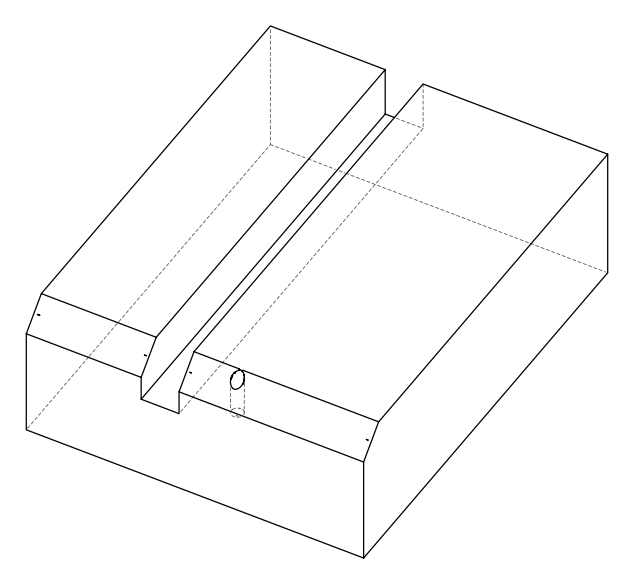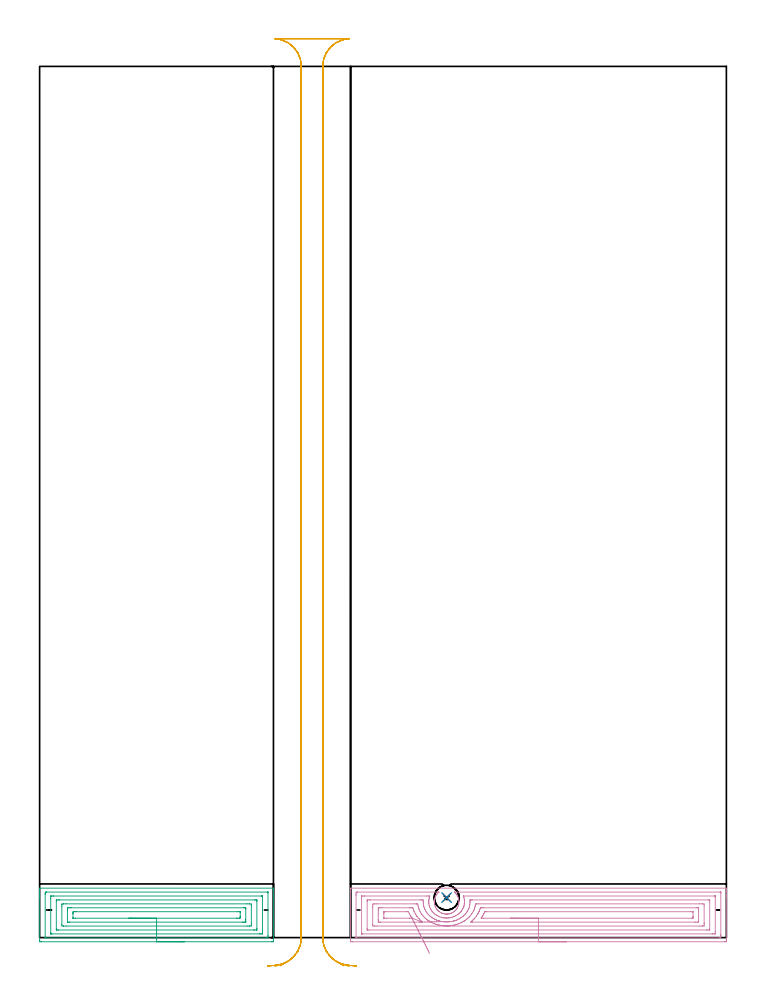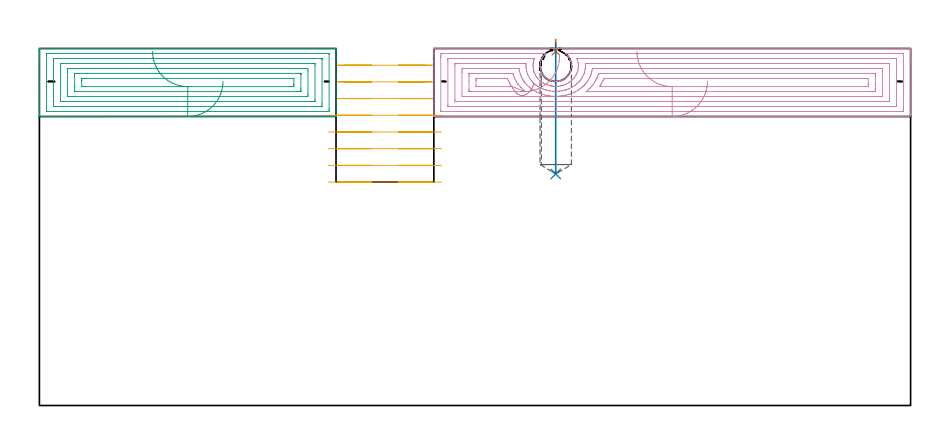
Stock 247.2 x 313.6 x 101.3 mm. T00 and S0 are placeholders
(PLAN: 5 operations, 3 tool changes, 24.9 min)
(1 SPOT_DRILL | STEP1POCKET | NXT0321_9005460120000 | 0.03 min | 5 mm3)
(2 DRILL_BLIND_HOLE_INTO_CENTER | STEP1POCKET | UGT0301_205 | 0.15 min | 2092 mm3)
(3 AREA_MILL | FG_CHAMFER_SURFACE | UGT0205_001 | 5.07 min | 17137 mm3)
(4 AREA_MILL_1 | FG_CHAMFER_SURFACE_1 | UGT0205_001 | 8.06 min | 26350 mm3)
(5 MILL_RECTANGULAR_SLOT | SLOT_RECTANGULAR | UGT0201_094 | Follow Part, ap 5, ae 75% | 11.6 min | 326373 mm3)
(TOOL NXT0321_9005460120000 | NC Spot Drill, 142deg, 12mm, Carbide, Uncoated | D12 PA142 FL30 Z2)
(TOOL UGT0301_205 | Twist Drill 8.9 mm | D8.9 PA118 FL78 Z2)
(TOOL UGT0205_001 | Chamfer Mill 20 x 3 x 45 deg. | D20 FL50 Z2)
(TOOL UGT0201_094 | End mill 20 mm | D20 FL38 Z4)
(OP 1 SPOT_DRILL)
G17 G21 G94 G90
T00 M6
G54
G17 G0 G90 X146.5 Y14.4 S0 M3
G43 Z111.3 H0
G94 G81 G98 Z100.467 F250. R103.85
G80
M5
M2
(OP 2 DRILL_BLIND_HOLE_INTO_CENTER)
G17 G21 G94 G90
T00 M6
G54
G17 G0 G90 X146.5 Y14.4 S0 M3
G43 Z111.3 H0
G94 G81 G98 Z65.7 F250. R102.85
G80
M5
M2
(OP 3 AREA_MILL)
G17 G21 G94 G90
T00 M6
G54
G17 G0 G90 X52.1 Y-1.5 S1061 M3
G43 Z111.3 H0
Z92.
G94 G1 X52.062 Z91.128 F250.
X51.948 Z90.263
X51.759 Z89.412
X51.497 Z88.58
X51.163 Z87.774
X50.76 Z87.
X50.292 Z86.264
X49.76 Z85.572
X49.171 Z84.929
X48.528 Z84.339
X47.836 Z83.808
X47.1 Z83.34
X46.326 Z82.937
X45.52 Z82.603
X44.688 Z82.341
X43.836 Z82.152
X42.972 Z82.038
X42.1 Z82.
X0.604
X0.184 Y-1.496 Z82.002
X0.01 Y-1.492 Z82.005
X0. Y-1.081 Z82.416
Y14.148 Z97.643
Y14.744 Z98.237
Y15.311 Z98.808
Y15.623 Z99.119
Y16.19 Z99.686
Y16.502 Z99.997
X0.001 Y17.504 Z101.003
X0.01 Y17.794 Z101.293
X0.158 Y17.8 Z101.3
X84.042
X84.19 Y17.794 Z101.293
X84.2 Y17.503 Z101.002
Y17.125 Z100.624
Y16.502 Z99.997
Y15.311 Z98.808
Y14.744 Z98.237
Y4.336 Z87.833
Y-1.081 Z82.416
X84.197 Y-1.368 Z82.13
X84.19 Y-1.492 Z82.005
X84.064 Y-1.499 Z81.999
X83.596 Y-1.5 Z82.
X42.1
Y-0.086 Z83.414
X2.271 Y-0.085 Z83.415
X2.034 Y-0.08 Z83.42
X2.012 Y-0.079 Z83.421
X2.007 Y-0.063 Z83.437
X2.002 Y-0.034 Z83.466
X2.001 Y-0.005 Z83.495
X2. Y0.182 Z83.682
X2.001 Y15.623 Z99.123
X2.003 Y16.003 Z99.503
X2.012 Y16.379 Z99.879
X2.389 Y16.384 Z99.884
X2.508 Y16.385 Z99.885
X81.929
X82.166 Y16.38 Z99.88
X82.188 Y16.379 Z99.879
X82.193 Y16.363 Z99.863
X82.198 Y16.333 Z99.833
X82.199 Y16.305 Z99.805
X82.2 Y16.118 Z99.618
X82.199 Y0.677 Z84.177
X82.197 Y0.297 Z83.797
X82.188 Y-0.079 Z83.421
X81.811 Y-0.084 Z83.416
X81.693 Y-0.085 Z83.415
X42.1 Y-0.086 Z83.414
Y1.328 Z84.828
X4.405 Y1.329 Z84.829
X4.174 Y1.33 Z84.83
X4.097 Y1.332 Z84.832
X4.037 Y1.335 Z84.835
X4.01 Y1.341 Z84.841
X4.007 Y1.385 Z84.885
X4.003 Y1.556 Z85.056
X4. Y1.727 Z85.227
Y14.036 Z97.536
X4.002 Y14.744 Z98.244
X4.004 Y14.91 Z98.41
X4.01 Y14.964 Z98.464
X4.059 Y14.967 Z98.467
X4.174 Y14.969 Z98.469
X4.835 Y14.971 Z98.471
X5.066
X79.795
X80.026 Y14.97 Z98.47
X80.103 Y14.968 Z98.468
X80.163 Y14.965 Z98.465
X80.19 Y14.958 Z98.458
X80.192 Y14.914 Z98.414
X80.197 Y14.744 Z98.244
X80.2 Y14.573 Z98.073
Y2.264 Z85.764
X80.198 Y1.556 Z85.056
X80.196 Y1.389 Z84.889
X80.19 Y1.335 Z84.835
X80.141 Y1.333 Z84.833
X80.026 Y1.331 Z84.831
X79.365 Y1.329 Z84.829
X79.134 Y1.328 Z84.828
X42.1
Y2.743 Z86.243
X6.851
X6.538 Y2.744 Z86.244
X6.126 Y2.748 Z86.248
X6.038 Y2.75 Z86.25
X6.01 Y2.755 Z86.255
X6.007 Y2.798 Z86.298
X6.004 Y2.893 Z86.393
X6. Y3.274 Z86.774
Y12.985 Z96.485
X6.006 Y13.404 Z96.904
X6.01 Y13.509 Z97.009
X6.016 Y13.551 Z97.051
X6.077 Y13.552 Z97.052
X6.273 Y13.555 Z97.055
X6.851 Y13.557 Z97.057
X7.163
X77.349
X77.662 Y13.556 Z97.056
X78.074 Y13.552 Z97.052
X78.162 Y13.55 Z97.05
X78.19 Y13.545 Z97.045
X78.193 Y13.502 Z97.002
X78.196 Y13.407 Z96.907
X78.2 Y13.026 Z96.526
Y3.315 Z86.815
X78.194 Y2.896 Z86.396
X78.19 Y2.791 Z86.291
X78.185 Y2.749 Z86.249
X78.123 Y2.748 Z86.248
X77.928 Y2.745 Z86.245
X77.349 Y2.743 Z86.243
X77.037
X42.1
Y4.157 Z87.657
X9.566
X8.672 Y4.158 Z87.658
X8.636 Y4.159 Z87.659
X8.01 Y4.194 Z87.694
X8.001 Y4.819 Z88.319
Y11.227 Z94.727
X8.003 Y11.85 Z95.35
X8.01 Y12.106 Z95.606
X8.6 Y12.141 Z95.641
X8.636 Y12.142 Z95.642
X9.491 Y12.143 Z95.643
X74.634
X75.528 Y12.142 Z95.642
X75.564 Y12.141 Z95.641
X76.19 Y12.106 Z95.606
X76.199 Y11.481 Z94.981
X76.2 Y5.073 Z88.573
X76.197 Y4.45 Z87.95
X76.19 Y4.194 Z87.694
X75.6 Y4.159 Z87.659
X75.564 Y4.158 Z87.658
X74.709 Y4.157 Z87.657
X42.1
Y5.571 Z89.071
X10.807
X10.421 Y5.573 Z89.073
X10.035 Y5.577 Z89.077
X10.016 Y5.578 Z89.078
X10.01 Y5.588 Z89.088
X10.005 Y5.63 Z89.13
X10.002 Y5.704 Z89.204
X10. Y6.831 Z90.331
Y9.883 Z93.383
Y10.348 Z93.848
X10.002 Y10.555 Z94.055
X10.006 Y10.658 Z94.158
X10.01 Y10.709 Z94.209
X10.016 Y10.722 Z94.222
X10.039 Y10.724 Z94.224
X10.421 Y10.727 Z94.227
X10.926 Y10.729 Z94.229
X11.313
X73.393
X73.779 Y10.727 Z94.227
X74.165 Y10.723 Z94.223
X74.184 Y10.722 Z94.222
X74.19 Y10.712 Z94.212
X74.195 Y10.67 Z94.17
X74.198 Y10.596 Z94.096
X74.2 Y10.486 Z93.986
Y10.348 Z93.848
Y6.417 Z89.917
Y5.952 Z89.452
X74.198 Y5.745 Z89.245
X74.195 Y5.642 Z89.142
X74.19 Y5.591 Z89.091
X74.184 Y5.577 Z89.077
X74.161 Y5.576 Z89.076
X73.779 Y5.573 Z89.073
X73.274 Y5.571 Z89.071
X72.887
X42.1
Y6.985 Z90.485
X12.941
X12.205 Y6.99 Z90.49
X12.042 Y6.992 Z90.492
X12.008 Y6.999 Z90.499
X12.006 Y7.004 Z90.504
X12.002 Y7.032 Z90.532
X12.001 Y8.59 Z92.09
X12.002 Y8.79 Z92.29
X12.01 Y8.994 Z92.494
X12.031 Y9.308 Z92.808
X12.205 Y9.311 Z92.811
X12.363 Y9.313 Z92.813
X13.098 Y9.315 Z92.815
X13.254
X71.259 Y9.314 Z92.814
X71.995 Y9.31 Z92.81
X72.158 Y9.308 Z92.808
X72.192 Y9.301 Z92.801
X72.194 Y9.295 Z92.795
X72.198 Y9.268 Z92.768
X72.199 Y7.71 Z91.21
X72.198 Y7.51 Z91.01
X72.19 Y7.306 Z90.806
X72.169 Y6.992 Z90.492
X71.995 Y6.989 Z90.489
X71.837 Y6.987 Z90.487
X71.102 Y6.985 Z90.485
X70.946
X42.1
X41.228 Z90.523
X40.364 Z90.637
X39.512 Z90.826
X38.68 Z91.088
X37.874 Z91.422
X37.1 Z91.825
X36.364 Z92.294
X35.672 Z92.825
X35.029 Z93.414
X34.44 Z94.057
X33.908 Z94.75
X33.44 Z95.485
X33.037 Z96.259
X32.703 Z97.065
X32.441 Z97.897
X32.252 Z98.749
X32.138 Z99.614
X32.1 Z100.485
G0 Z111.3
M5
M2
(OP 4 AREA_MILL_1)
G17 G21 G94 G90
T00 M6
G54
G17 G0 G90 X189.55 Y-1.5 S1061 M3
G43 Z111.3 H0
Z92.
G94 G1 X189.512 Z91.128 F250.
X189.398 Z90.263
X189.209 Z89.412
X188.947 Z88.58
X188.613 Z87.774
X188.21 Z87.
X187.742 Z86.264
X187.21 Z85.572
X186.621 Z84.929
X185.978 Z84.339
X185.286 Z83.808
X184.55 Z83.34
X183.776 Z82.937
X182.97 Z82.603
X182.138 Z82.341
X181.286 Z82.152
X180.422 Z82.038
X179.55 Z82.
X112.523
X112.05 Y-1.495 Z82.003
X111.91 Y-1.492 Z82.006
X111.9 Y-1.347 Z82.15
Y14.131 Z97.626
Y16.502 Z99.997
Y17.471 Z100.97
X111.91 Y17.798 Z101.289
X112.076 Y17.8 Z101.3
X247.024
X247.19 Y17.798 Z101.289
X247.2 Y17.47 Z100.969
Y17.194 Z100.694
Y16.502 Z99.997
Y15.276 Z98.773
Y14.744 Z98.238
Y14.131 Z97.626
Y-0.469 Z83.029
X247.195 Y-1.081 Z82.416
X247.19 Y-1.492 Z82.005
X246.999 Y-1.496 Z82.002
X246.577 Y-1.5 Z82.
X179.55
Y-0.086 Z83.414
X114.192
X113.945 Y-0.083 Z83.417
X113.916 Y-0.081 Z83.419
X113.91 Y-0.079 Z83.421
X113.906 Y-0.07 Z83.43
X113.902 Y-0.036 Z83.464
X113.9 Y-0.002 Z83.498
Y0.202 Z83.702
Y15.147 Z98.647
X113.904 Y15.623 Z99.123
X113.909 Y16.017 Z99.517
X113.932 Y16.379 Z99.879
X114.31 Y16.384 Z99.884
X114.429 Y16.385 Z99.885
X143.683
X143.696 Y16.384 Z99.884
X143.731 Y16.38 Z99.88
X143.525 Y16.195 Z99.695
X143.227 Y15.903 Z99.403
X142.955 Y15.583 Z99.083
X142.764 Y15.302 Z98.802
X142.594 Y15.01 Z98.51
X142.388 Y14.569 Z98.069
X142.231 Y14.116 Z97.616
X142.13 Y13.672 Z97.172
X142.063 Y13.223 Z96.723
X142.058 Y12.777 Z96.277
X142.062 Y12.582 Z96.082
X142.092 Y12.33 Z95.83
X142.179 Y11.881 Z95.381
X142.298 Y11.437 Z94.937
X142.497 Y10.985 Z94.485
X142.733 Y10.543 Z94.043
X142.838 Y10.377 Z93.877
X142.955 Y10.215 Z93.715
X143.201 Y9.925 Z93.425
X143.467 Y9.65 Z93.15
X143.652 Y9.486 Z92.986
X143.847 Y9.333 Z92.833
X144.284 Y9.055 Z92.555
X144.74 Y8.818 Z92.318
X144.881 Y8.757 Z92.257
X145.253 Y8.639 Z92.139
X145.38 Y8.605 Z92.105
X145.632 Y8.54 Z92.035
X146.077 Y8.478 Z91.975
X146.3 Y8.461 Z91.955
X146.525 Y8.453 Z91.95
X146.673 Y8.461 Z91.953
X146.75 Y8.463 Z91.957
X146.973 Y8.483 Z91.98
X147.377 Y8.553 Z92.046
X147.418 Y8.559 Z92.054
X147.591 Y8.6 Z92.1
X147.772 Y8.645 Z92.145
X148.119 Y8.757 Z92.257
X148.31 Y8.841 Z92.341
X148.766 Y9.085 Z92.585
X149.203 Y9.375 Z92.875
X149.527 Y9.65 Z93.15
X149.825 Y9.958 Z93.458
X150.095 Y10.284 Z93.784
X150.263 Y10.543 Z94.043
X150.508 Y10.987 Z94.487
X150.722 Y11.437 Z94.937
X150.775 Y11.66 Z95.16
X150.824 Y11.883 Z95.383
X150.903 Y12.33 Z95.83
X150.936 Y12.776 Z96.276
X150.927 Y13.223 Z96.723
X150.87 Y13.672 Z97.172
X150.769 Y14.116 Z97.616
X150.612 Y14.569 Z98.069
X150.407 Y15.01 Z98.51
X150.26 Y15.267 Z98.767
X150.095 Y15.517 Z99.017
X149.942 Y15.713 Z99.213
X149.777 Y15.903 Z99.403
X149.499 Y16.175 Z99.675
X149.421 Y16.242 Z99.742
X149.27 Y16.382 Z99.882
X149.282 Y16.386 Z99.886
X244.908 Y16.385 Z99.885
X245.155 Y16.383 Z99.883
X245.184 Y16.381 Z99.881
X245.19 Y16.378 Z99.878
X245.194 Y16.37 Z99.87
X245.198 Y16.335 Z99.835
X245.199 Y16.302 Z99.802
X245.2 Y16.098 Z99.598
Y1.153 Z84.653
X245.196 Y0.677 Z84.177
X245.191 Y0.283 Z83.783
X245.168 Y-0.079 Z83.421
X244.79 Y-0.084 Z83.416
X244.671 Y-0.085 Z83.415
X179.55 Y-0.086 Z83.414
Y1.328 Z84.828
X116.098 Y1.329 Z84.829
X116.02
X115.959 Y1.332 Z84.832
X115.921 Y1.335 Z84.835
X115.91 Y1.34 Z84.84
X115.908 Y1.362 Z84.862
X115.902 Y1.556 Z85.056
X115.9 Y1.751 Z85.251
Y14.059 Z97.559
X115.902 Y14.744 Z98.244
X115.905 Y14.933 Z98.433
X115.909 Y14.96 Z98.46
X115.926 Y14.965 Z98.465
X115.982 Y14.968 Z98.468
X116.098 Y14.97 Z98.47
X116.76 Y14.971 Z98.471
X116.991 Y14.972 Z98.472
X139.334 Y14.971 Z98.471
X139.997 Y14.97 Z98.47
X140.227 Y14.968 Z98.468
X140.447 Y14.965 Z98.465
X140.384 Y14.744 Z98.244
X140.349 Y14.624 Z98.124
X140.227 Y14.21 Z97.71
X140.159 Y13.864 Z97.364
X140.102 Y13.491 Z96.991
X140.07 Y13.14 Z96.64
X140.068 Y12.985 Z96.485
X140.071 Y12.628 Z96.128
X140.102 Y12.229 Z95.729
X140.124 Y12.106 Z95.606
X140.227 Y11.572 Z95.072
X140.323 Y11.227 Z94.727
X140.362 Y11.095 Z94.595
X140.571 Y10.625 Z94.125
X140.71 Y10.348 Z93.848
X140.851 Y10.082 Z93.582
X141.121 Y9.658 Z93.158
X141.267 Y9.469 Z92.969
X141.616 Y9.072 Z92.572
X142.015 Y8.678 Z92.178
X142.116 Y8.59 Z92.09
X142.347 Y8.408 Z91.908
X142.568 Y8.253 Z91.753
X142.909 Y8.037 Z91.537
X143.117 Y7.915 Z91.415
X143.511 Y7.71 Z91.21
X143.802 Y7.574 Z91.074
X144.033 Y7.483 Z90.983
X144.696 Y7.284 Z90.784
X144.898 Y7.23 Z90.73
X145.145 Y7.173 Z90.673
X145.439 Y7.128 Z90.628
X145.59 Y7.109 Z90.609
X145.918 Y7.073 Z90.573
X146.26 Y7.051 Z90.551
X146.483 Y7.045 Z90.545
X146.82 Y7.053 Z90.553
X147.128 Y7.076 Z90.576
X147.377 Y7.104 Z90.604
X147.904 Y7.192 Z90.692
X148.271 Y7.277 Z90.777
X148.616 Y7.37 Z90.87
X149.164 Y7.559 Z91.059
X149.271 Y7.606 Z91.106
X149.496 Y7.71 Z91.21
X149.86 Y7.905 Z91.405
X150.058 Y8.014 Z91.514
X150.409 Y8.245 Z91.745
X150.559 Y8.345 Z91.845
X150.879 Y8.59 Z92.09
X150.906 Y8.612 Z92.112
X150.919 Y8.622 Z92.122
X150.952 Y8.652 Z92.152
X151.367 Y9.06 Z92.56
X151.726 Y9.469 Z92.969
X151.845 Y9.614 Z93.114
X152.135 Y10.063 Z93.563
X152.292 Y10.348 Z93.848
X152.443 Y10.639 Z94.139
X152.556 Y10.875 Z94.375
X152.628 Y11.034 Z94.534
X152.696 Y11.227 Z94.727
X152.706 Y11.259 Z94.759
X152.739 Y11.394 Z94.894
X152.853 Y11.994 Z95.494
X152.869 Y12.106 Z95.606
X152.926 Y12.801 Z96.301
X152.923 Y12.985 Z96.485
X152.911 Y13.335 Z96.835
X152.866 Y13.74 Z97.24
X152.842 Y13.864 Z97.364
X152.739 Y14.353 Z97.853
X152.61 Y14.744 Z98.244
X152.55 Y14.929 Z98.429
X152.548 Y14.965 Z98.465
X152.566 Y14.967 Z98.467
X152.623 Y14.969 Z98.469
X152.739 Y14.971 Z98.471
X243.002
X243.08 Y14.97 Z98.47
X243.141 Y14.968 Z98.468
X243.179 Y14.965 Z98.465
X243.19 Y14.96 Z98.46
X243.192 Y14.937 Z98.437
X243.197 Y14.744 Z98.244
X243.2 Y14.549 Z98.049
Y2.241 Z85.741
X243.198 Y1.556 Z85.056
X243.195 Y1.367 Z84.867
X243.191 Y1.339 Z84.839
X243.174 Y1.335 Z84.835
X243.118 Y1.332 Z84.832
X243.002 Y1.33 Z84.83
X242.34 Y1.328 Z84.828
X242.109
X179.55
Y2.743 Z86.243
X118.466
X118.041 Y2.745 Z86.245
X117.957 Y2.747 Z86.247
X117.92 Y2.749 Z86.249
X117.91 Y2.756 Z86.256
X117.907 Y2.779 Z86.279
X117.903 Y2.882 Z86.382
X117.9 Y3.3 Z86.8
Y12.97 Z96.47
X117.904 Y13.417 Z96.917
X117.908 Y13.525 Z97.025
X117.91 Y13.547 Z97.047
X117.935 Y13.55 Z97.05
X118.004 Y13.553 Z97.053
X118.198 Y13.556 Z97.056
X118.779 Y13.557 Z97.057
X119.091
X136.965
X137.546 Y13.556 Z97.056
X137.862 Y13.554 Z97.054
X138.078 Y13.55 Z97.05
X138.07 Y12.985 Z96.485
X138.081 Y12.459 Z95.959
X138.114 Y12.106 Z95.606
X138.242 Y11.422 Z94.922
X138.293 Y11.227 Z94.727
X138.44 Y10.705 Z94.205
X138.595 Y10.348 Z93.848
X138.717 Y10.075 Z93.575
X139.049 Y9.469 Z92.969
X139.334 Y9.025 Z92.525
X139.523 Y8.776 Z92.276
X139.683 Y8.59 Z92.09
X139.939 Y8.301 Z91.801
X140.227 Y8.014 Z91.514
X140.551 Y7.71 Z91.21
X140.866 Y7.457 Z90.957
X141.121 Y7.276 Z90.776
X141.393 Y7.099 Z90.599
X141.831 Y6.831 Z90.331
X142.015 Y6.728 Z90.228
X142.241 Y6.609 Z90.109
X142.69 Y6.399 Z89.899
X142.909 Y6.307 Z89.807
X143.245 Y6.183 Z89.683
X143.719 Y6.034 Z89.534
X143.802 Y6.009 Z89.509
X144.003 Y5.952 Z89.452
X144.696 Y5.795 Z89.295
X144.884 Y5.767 Z89.267
X145.59 Y5.678 Z89.178
X145.892 Y5.654 Z89.154
X146.483 Y5.63 Z89.13
X146.803 Y5.638 Z89.138
X147.377 Y5.673 Z89.173
X147.633 Y5.7 Z89.2
X148.271 Y5.8 Z89.3
X148.403 Y5.822 Z89.322
X148.993 Y5.952 Z89.452
X149.128 Y5.988 Z89.488
X149.164 Y5.999 Z89.499
X149.529 Y6.112 Z89.612
X149.802 Y6.204 Z89.704
X150.058 Y6.294 Z89.794
X150.439 Y6.457 Z89.957
X150.952 Y6.711 Z90.211
X151.031 Y6.753 Z90.253
X151.17 Y6.831 Z90.331
X151.585 Y7.088 Z90.588
X151.845 Y7.259 Z90.759
X152.11 Y7.45 Z90.95
X152.435 Y7.71 Z91.21
X152.595 Y7.852 Z91.352
X152.739 Y7.985 Z91.485
X153.044 Y8.289 Z91.789
X153.312 Y8.59 Z92.09
X153.458 Y8.761 Z92.261
X153.633 Y8.978 Z92.478
X153.829 Y9.276 Z92.776
X153.95 Y9.469 Z92.969
X154.155 Y9.834 Z93.334
X154.421 Y10.348 Z93.848
X154.455 Y10.418 Z93.918
X154.527 Y10.573 Z94.073
X154.682 Y11.074 Z94.574
X154.716 Y11.227 Z94.727
X154.831 Y11.806 Z95.306
X154.872 Y12.106 Z95.606
X154.914 Y12.605 Z96.105
X154.922 Y12.985 Z96.485
X154.916 Y13.481 Z96.981
X154.921 Y13.55 Z97.05
X154.985 Y13.553 Z97.053
X155.13 Y13.555 Z97.055
X155.42 Y13.557 Z97.057
X155.732
X240.634
X241.059 Y13.555 Z97.055
X241.143 Y13.553 Z97.053
X241.18 Y13.551 Z97.051
X241.19 Y13.544 Z97.044
X241.193 Y13.521 Z97.021
X241.197 Y13.417 Z96.917
X241.2 Y13. Z96.5
Y3.329 Z86.829
X241.196 Y2.883 Z86.383
X241.192 Y2.775 Z86.275
X241.19 Y2.753 Z86.253
X241.165 Y2.75 Z86.25
X241.097 Y2.747 Z86.247
X240.902 Y2.744 Z86.244
X240.321 Y2.743 Z86.243
X240.009
X179.55
Y4.157 Z87.657
X121.497
X120.602 Y4.158 Z87.658
X120.566 Y4.159 Z87.659
X119.91 Y4.194 Z87.694
X119.901 Y4.848 Z88.348
X119.9 Y11.003 Z94.503
X119.901 Y11.227 Z94.727
X119.904 Y11.878 Z95.378
X119.91 Y12.106 Z95.606
X120.531 Y12.141 Z95.641
X120.566 Y12.142 Z95.642
X121.422 Y12.143 Z95.643
X134.828
X135.724 Y12.141 Z95.641
X135.759 Y12.139 Z95.639
X136.09 Y12.106 Z95.606
X136.166 Y11.706 Z95.206
X136.266 Y11.227 Z94.727
X136.442 Y10.555 Z94.055
X136.511 Y10.348 Z93.848
X136.653 Y9.997 Z93.497
X136.911 Y9.469 Z92.969
X137.181 Y8.948 Z92.448
X137.409 Y8.59 Z92.09
X137.462 Y8.507 Z92.007
X137.546 Y8.384 Z91.884
X137.848 Y8.003 Z91.503
X138.103 Y7.71 Z91.21
X138.44 Y7.352 Z90.852
X138.985 Y6.831 Z90.331
X139.174 Y6.674 Z90.174
X139.334 Y6.547 Z90.047
X139.683 Y6.294 Z89.794
X140.198 Y5.952 Z89.452
X140.227 Y5.933 Z89.433
X140.278 Y5.902 Z89.402
X140.878 Y5.569 Z89.069
X141.121 Y5.443 Z88.943
X141.922 Y5.073 Z88.573
X142.015 Y5.036 Z88.536
X142.076 Y5.013 Z88.513
X142.585 Y4.845 Z88.345
X142.909 Y4.748 Z88.248
X143.375 Y4.615 Z88.115
X143.802 Y4.514 Z88.014
X144.131 Y4.439 Z87.939
X144.51 Y4.376 Z87.876
X144.696 Y4.352 Z87.852
X145.526 Y4.256 Z87.756
X145.59 Y4.252 Z87.752
X146.467 Y4.21 Z87.71
X146.483
X146.917 Y4.226 Z87.726
X147.325 Y4.245 Z87.745
X147.377 Y4.249 Z87.749
X147.779 Y4.286 Z87.786
X148.133 Y4.329 Z87.829
X148.271 Y4.349 Z87.849
X148.902 Y4.452 Z87.952
X149.164 Y4.51 Z88.01
X149.628 Y4.617 Z88.117
X150.058 Y4.736 Z88.236
X150.322 Y4.813 Z88.313
X150.952 Y5.023 Z88.523
X150.989 Y5.036 Z88.536
X151.08 Y5.073 Z88.573
X151.606 Y5.309 Z88.809
X151.845 Y5.428 Z88.928
X152.195 Y5.608 Z89.108
X152.739 Y5.915 Z89.415
X152.762 Y5.929 Z89.429
X152.798 Y5.952 Z89.452
X153.295 Y6.285 Z89.785
X153.633 Y6.532 Z90.032
X153.802 Y6.665 Z90.165
X154.002 Y6.831 Z90.331
X154.273 Y7.08 Z90.58
X154.527 Y7.32 Z90.82
X154.721 Y7.519 Z91.019
X154.893 Y7.71 Z91.21
X155.135 Y7.991 Z91.491
X155.42 Y8.345 Z91.845
X155.579 Y8.59 Z92.09
X155.859 Y9.037 Z92.537
X156.098 Y9.469 Z92.969
X156.172 Y9.608 Z93.108
X156.314 Y9.89 Z93.39
X156.453 Y10.211 Z93.711
X156.498 Y10.348 Z93.848
X156.664 Y10.883 Z94.383
X156.736 Y11.227 Z94.727
X156.813 Y11.615 Z95.115
X156.896 Y12.106 Z95.606
X157.175 Y12.138 Z95.638
X157.208 Y12.14 Z95.64
X158.064 Y12.143 Z95.643
X237.603
X238.498 Y12.142 Z95.642
X238.534 Y12.141 Z95.641
X239.19 Y12.106 Z95.606
X239.199 Y11.452 Z94.952
X239.2 Y5.297 Z88.797
X239.199 Y5.073 Z88.573
X239.196 Y4.422 Z87.922
X239.19 Y4.194 Z87.694
X238.569 Y4.159 Z87.659
X238.534 Y4.158 Z87.658
X237.678 Y4.157 Z87.657
X179.55
Y5.571 Z89.071
X155.807
X155.598 Y5.572 Z89.072
X155.42 Y5.574 Z89.074
X155.139 Y5.578 Z89.078
X155.493 Y5.881 Z89.381
X155.573 Y5.952 Z89.452
X155.952 Y6.308 Z89.808
X156.314 Y6.654 Z90.154
X156.401 Y6.745 Z90.245
X156.478 Y6.831 Z90.331
X156.81 Y7.217 Z90.717
X157.208 Y7.697 Z91.197
X157.213 Y7.705 Z91.205
X157.217 Y7.71 Z91.21
X157.554 Y8.249 Z91.749
X157.759 Y8.59 Z92.09
X157.88 Y8.807 Z92.307
X158.101 Y9.22 Z92.72
X158.184 Y9.387 Z92.887
X158.221 Y9.469 Z92.969
X158.357 Y9.78 Z93.28
X158.441 Y10.014 Z93.514
X158.55 Y10.348 Z93.848
X158.657 Y10.681 Z94.181
X158.67 Y10.717 Z94.217
X158.706 Y10.722 Z94.222
X158.802 Y10.725 Z94.225
X158.995 Y10.727 Z94.227
X159.502 Y10.729 Z94.229
X159.889
X236.36 Y10.728 Z94.228
X236.747 Y10.727 Z94.227
X237.133 Y10.723 Z94.223
X237.178 Y10.722 Z94.222
X237.19 Y10.693 Z94.193
X237.194 Y10.615 Z94.115
X237.198 Y10.496 Z93.996
X237.199 Y10.348 Z93.848
X237.2 Y9.902 Z93.402
Y7.71 Z91.21
Y6.385 Z89.885
X237.198 Y5.952 Z89.452
X237.194 Y5.729 Z89.229
X237.19 Y5.618 Z89.118
X237.181 Y5.578 Z89.078
X237.129 Y5.576 Z89.076
X236.747 Y5.573 Z89.073
X236.24 Y5.571 Z89.071
X235.853
X179.55
Y6.985 Z90.485
X159.732
X159.191 Y6.988 Z90.488
X158.995 Y6.991 Z90.491
X158.961 Y6.992 Z90.492
Y7.005 Z90.505
X158.965 Y7.015 Z90.515
X158.995 Y7.063 Z90.563
X159.249 Y7.46 Z90.96
X159.404 Y7.71 Z91.21
X159.584 Y8.011 Z91.511
X159.889 Y8.558 Z92.058
X159.9 Y8.579 Z92.079
X160.191 Y9.171 Z92.671
X160.253 Y9.29 Z92.79
X160.263 Y9.305 Z92.805
X160.278 Y9.308 Z92.808
X160.322 Y9.312 Z92.812
X160.414 Y9.314 Z92.814
X160.782 Y9.315 Z92.815
X160.939
X234.222 Y9.314 Z92.814
X234.959 Y9.31 Z92.81
X235.123 Y9.308 Z92.808
X235.191 Y9.3 Z92.8
X235.193 Y9.284 Z92.784
X235.198 Y9.234 Z92.734
X235.2 Y7.71 Z91.21
X235.199 Y7.474 Z90.974
X235.195 Y7.237 Z90.737
X235.19 Y7.079 Z90.579
X235.18 Y6.992 Z90.492
X235.143 Y6.99 Z90.49
X234.959 Y6.987 Z90.487
X234.802 Y6.986 Z90.486
X179.55 Y6.985 Z90.485
X178.678 Z90.523
X177.814 Z90.637
X176.962 Z90.826
X176.13 Z91.088
X175.324 Z91.422
X174.55 Z91.825
X173.814 Z92.294
X173.122 Z92.825
X172.479 Z93.414
X171.89 Z94.057
X171.358 Z94.749
X170.89 Z95.485
X170.487 Z96.259
X170.153 Z97.065
X169.891 Z97.897
X169.702 Z98.749
X169.588 Z99.614
X169.55 Z100.485
G0 X147.585 Y5.816 Z99.319
G1 X147.569 Y5.815 Z98.446
X147.476 Y5.813 Z97.579
X147.308 Y5.809 Z96.723
X147.066 Y5.803 Z95.885
X146.752 Y5.795 Z95.071
X146.368 Y5.786 Z94.287
X145.918 Y5.775 Z93.54
X145.404 Y5.762 Z92.836
X144.831 Y5.748 Z92.178
X144.202 Y5.733 Z91.573
X143.523 Y5.717 Z91.026
X142.799 Y5.699 Z90.539
X142.036 Y5.68 Z90.117
X141.239 Y5.661 Z89.764
X140.413 Y5.641 Z89.482
X139.567 Y5.62 Z89.272
X138.705 Y5.599 Z89.137
X137.835 Y5.578 Z89.078
X137.733 Y5.575 Z89.075
X137.546 Y5.573 Z89.073
X137.04 Y5.571 Z89.071
X136.653
X122.741
X122.354 Y5.573 Z89.073
X121.967 Y5.577 Z89.077
X121.922 Y5.578 Z89.078
X121.91 Y5.606 Z89.106
X121.906 Y5.685 Z89.185
X121.902 Y5.803 Z89.303
X121.901 Y5.952 Z89.452
X121.9 Y6.398 Z89.898
Y8.59 Z92.09
Y9.915 Z93.415
X121.902 Y10.348 Z93.848
X121.906 Y10.571 Z94.071
X121.91 Y10.682 Z94.182
X121.919 Y10.722 Z94.222
X121.971 Y10.724 Z94.224
X122.354 Y10.727 Z94.227
X122.86 Y10.729 Z94.229
X123.247
X133.078
X133.586 Y10.727 Z94.227
X133.972 Y10.723 Z94.223
X134.347 Y10.718 Z94.218
X134.462 Y10.348 Z93.848
X134.549 Y10.07 Z93.57
X134.731 Y9.6 Z93.1
X134.792 Y9.469 Z92.969
X134.865 Y9.314 Z92.814
X135.242 Y8.59 Z92.09
X135.433 Y8.263 Z91.763
X135.759 Y7.743 Z91.243
X135.783 Y7.71 Z91.21
X135.855 Y7.616 Z91.116
X136.528 Y6.831 Z90.331
X136.653 Y6.697 Z90.197
X137.418 Y5.952 Z89.452
X137.546 Y5.835 Z89.335
X137.835 Y5.578 Z89.078
X134.045 Y6.994 Z90.494
X134.032 Y6.992 Z90.492
X133.972 Y6.989 Z90.489
X133.783 Y6.987 Z90.487
X133.234 Y6.985 Z90.485
X133.078
X124.878 Y6.986 Z90.486
X124.141 Y6.99 Z90.49
X123.977 Y6.992 Z90.492
X123.909 Y7. Z90.5
X123.906 Y7.016 Z90.516
X123.902 Y7.066 Z90.566
X123.9 Y8.59 Z92.09
X123.901 Y8.826 Z92.326
X123.905 Y9.063 Z92.563
X123.91 Y9.221 Z92.721
X123.92 Y9.308 Z92.808
X123.957 Y9.31 Z92.81
X124.141 Y9.313 Z92.813
X124.298 Y9.314 Z92.814
X132.184
X132.343 Y9.313 Z92.813
X132.702 Y9.308 Z92.808
X133.078 Y8.645 Z92.145
X133.106 Y8.59 Z92.09
X133.136 Y8.533 Z92.033
X133.433 Y7.982 Z91.482
X133.592 Y7.71 Z91.21
X133.736 Y7.478 Z90.978
X133.972 Y7.11 Z90.61
X134.024 Y7.032 Z90.532
X134.037 Y7.011 Z90.511
X134.045 Y6.994 Z90.494
X134.347 Y6.39 Z89.942
X134.668 Y5.746 Z89.45
X135.008 Y5.065 Z89.022
X135.363 Y4.354 Z88.663
X135.73 Y3.617 Z88.374
X136.107 Y2.861 Z88.159
X136.492 Y2.09 Z88.017
X136.88 Y1.312 Z87.951
X137.269 Y0.531 Z87.962
X137.657 Y-0.245 Z88.048
X138.04 Y-1.013 Z88.21
X138.414 Y-1.764 Z88.445
X138.779 Y-2.495 Z88.753
X139.13 Y-3.198 Z89.131
X139.465 Y-3.87 Z89.576
X139.781 Y-4.504 Z90.085
X140.076 Y-5.096 Z90.654
X140.348 Y-5.641 Z91.278
G0 Z111.3
M5
M2
(OP 5 MILL_RECTANGULAR_SLOT)
G17 G21 G94 G90
T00 M6
G54
G17 G0 G90 X109.498 Y-10.16 S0 M3
G43 Z111.3 H0
Z96.562
G94 G1 X106.9 Y-8.66 F250.
G2 X101.9 Y0. R10. F500.
G1 Y313.6
G2 X111.453 Y323.59 R10.
G1 Y323.6
X84.647
Y323.59
G2 X94.2 Y313.6 R10.
G1 Y0.
G2 X89.2 Y-8.66 R10.
G1 X86.602 Y-10.16 F250.
G0 X109.498 Z91.825
G1 X106.9 Y-8.66
G2 X101.9 Y0. R10. F500.
G1 Y313.6
G2 X111.453 Y323.59 R10.
G1 Y323.6
X84.647
Y323.59
G2 X94.2 Y313.6 R10.
G1 Y0.
G2 X89.2 Y-8.66 R10.
G1 X86.602 Y-10.16 F250.
G0 X111.479 Y-10.432 Z87.087
G1 X108.642 Y-9.454
G2 X101.9 Y0. R10. F500.
G1 Y313.6
G2 X111.453 Y323.59 R10.
G1 Y323.6
X84.647
Y323.59
G2 X94.2 Y313.6 R10.
G1 Y0.
G2 X87.451 Y-9.457 R10.
G1 X84.614 Y-10.432 F250.
G0 X114.057 Y-10.215 Z82.35
G1 X111.068 Y-9.965
G2 X101.9 Y0. R10. F500.
G1 Y313.6
G2 X111.453 Y323.59 R10.
G1 Y323.6
X84.647
Y323.59
G2 X94.2 Y313.6 R10.
G1 Y0.
G2 X85.015 Y-9.967 R10.
G1 X82.025 Y-10.211 F250.
G0 X114.117 Y-10.202 Z77.612
G1 X111.126 Y-9.97
G2 X101.9 Y0. R10. F500.
G1 Y313.6
G2 X111.453 Y323.59 R10.
G1 X84.647
G2 X94.2 Y313.6 R10.
G1 Y0.
G2 X84.974 Y-9.97 R10.
G1 X81.983 Y-10.202 F250.
G0 X114.117 Z72.875
G1 X111.126 Y-9.97
G2 X101.9 Y0. R10. F500.
G1 Y313.6
G2 X111.453 Y323.59 R10.
G1 X84.647
G2 X94.2 Y313.6 R10.
G1 Y0.
G2 X84.974 Y-9.97 R10.
G1 X81.983 Y-10.202 F250.
G0 X114.117 Z68.137
G1 X111.126 Y-9.97
G2 X101.9 Y0. R10. F500.
G1 Y313.6
G2 X111.453 Y323.59 R10.
G1 X84.647
G2 X94.2 Y313.6 R10.
G1 Y0.
G2 X84.974 Y-9.97 R10.
G1 X81.983 Y-10.202 F250.
G0 X114.117 Z63.4
G1 X111.126 Y-9.97
G2 X101.9 Y0. R10. F500.
G1 Y313.6
G2 X111.453 Y323.59 R10.
G1 X84.647
G2 X94.2 Y313.6 R10.
G1 Y0.
G2 X84.974 Y-9.97 R10.
G1 X81.983 Y-10.202 F250.
G0 Z111.3
M5
M2
